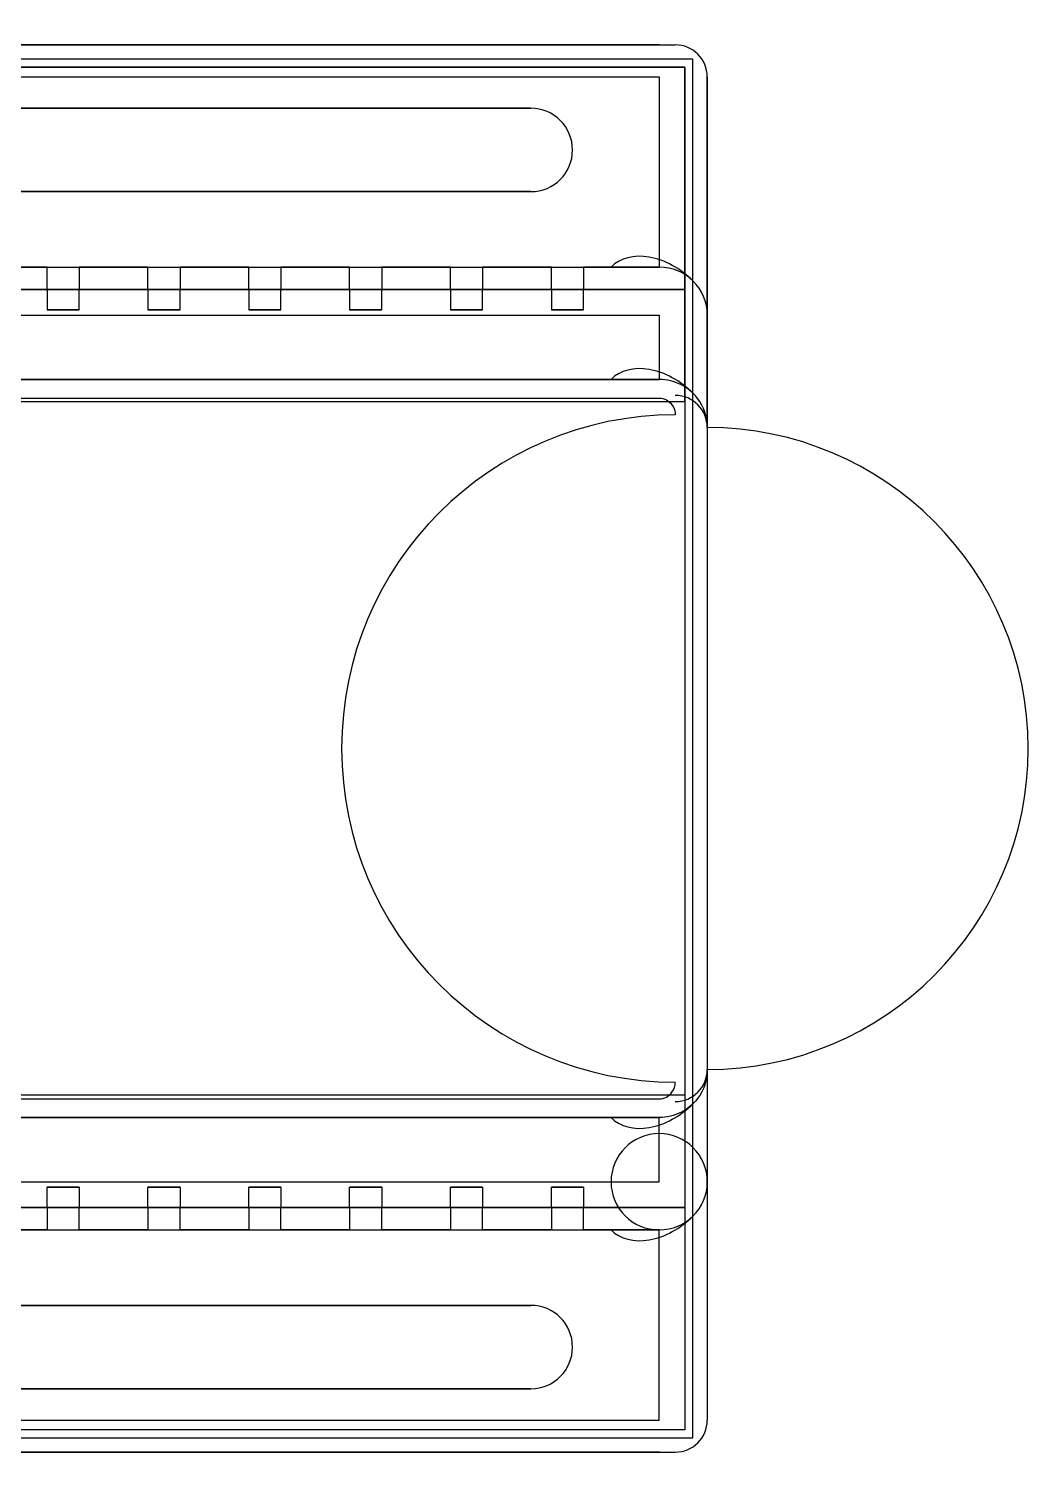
# Model space of a CAD drawing. Header units: millimetres. Extents: x 0 to 127, y -45 to 45.
# Drawn here: x 64.7 to 127, y -44.9 to 44.9 of the extents above; entities that cross this region are included whole.
import ezdxf

# ---------------------------------------------------------------- set-up
doc = ezdxf.new("R2010")
doc.units = ezdxf.units.MM
doc.layers.add('Part__Feature', color=7, linetype='CONTINUOUS')

msp = doc.modelspace()

# ---------------------------------------------------------------- linework, layer by layer
at = {"layer": 'Part__Feature'}
for p, q in [((104, 43.85, 14.54), (2, 43.85, 14.54)), ((104, 43.85, 14.54), (2, 43.85, 14.54)), ((2, 43.85), (105, 43.85)), ((2, 43.85), (105, 43.85)), ((105, 43.85), (105, 43.85, 13.54)), ((105, 43.85), (105, 43.85, 13.54)), ((106.1, 42.95), (0.9, 42.95)), ((106.1, 42.95, 2), (0.9, 42.95, 2)), ((106.1, 42.95, 2), (0.9, 42.95, 2)), ((106.1, 42.95), (0.9, 42.95)), ((1.4, 42.45, 2), (105.6, 42.45, 2)), ((105.6, 42.45, 15.14), (1.4, 42.45, 15.14)), ((1.4, 42.45, 2), (105.6, 42.45, 2)), ((105.6, 42.45, 15.14), (1.4, 42.45, 15.14)), ((105.6, 42.45, 2), (105.6, -42.45, 2)), ((105.6, 42.45, 2), (105.6, -42.45, 2)), ((105.6, 28.6, 15.14), (105.6, 42.45, 15.14)), ((105.6, 42.45, 15.14), (105.6, 42.45, 2)), ((105.6, 28.6, 15.14), (105.6, 42.45, 15.14)), ((105.6, 42.45, 15.14), (105.6, 42.45, 2)), ((106.1, 42.95), (106.1, 42.95, 2)), ((106.1, -42.95), (106.1, 42.95)), ((106.1, -42.95, 2), (106.1, 42.95, 2)), ((106.1, 42.95), (106.1, 42.95, 2)), ((106.1, -42.95, 2), (106.1, 42.95, 2)), ((106.1, -42.95), (106.1, 42.95)), ((2, 41.85, 16.54), (104, 41.85, 16.54)), ((2, 41.85, 16.54), (104, 41.85, 16.54)), ((104, 41.85, 16.54), (104, 30, 16.54)), ((104, 41.85, 16.54), (104, 30, 16.54)), ((107, 27, 13.54), (107, 41.85, 13.54)), ((107, 41.85, 13.54), (107, 41.85)), ((107, 41.85), (107, -41.85)), ((107, 41.85), (107, -41.85)), ((107, 41.85, 13.54), (107, 41.85)), ((107, 27, 13.54), (107, 41.85, 13.54)), ((96, 39.9, 15.14), (11, 39.9, 15.14)), ((11, 39.9, 16.54), (96, 39.9, 16.54)), ((11, 39.9, 16.54), (96, 39.9, 16.54)), ((96, 39.9, 15.14), (11, 39.9, 15.14)), ((96, 39.9, 16.54), (96, 39.9, 15.14)), ((96, 39.9, 16.54), (96, 39.9, 15.14)), ((11, 34.7, 15.14), (96, 34.7, 15.14)), ((96, 34.7, 16.54), (11, 34.7, 16.54)), ((96, 34.7, 16.54), (11, 34.7, 16.54)), ((11, 34.7, 15.14), (96, 34.7, 15.14)), ((96, 34.7, 16.54), (96, 34.7, 15.14)), ((96, 34.7, 16.54), (96, 34.7, 15.14)), ((3, 30, 16.54), (104, 30, 16.54)), ((3, 30, 16.54), (104, 30, 16.54)), ((65.853, 30, 32.54), (61.568, 30, 32.54)), ((65.853, 30, 32.54), (61.568, 30, 32.54)), ((65.853, 30, 20.54), (67.853, 30, 20.54)), ((65.853, 28.6, 20.54), (65.853, 30, 20.54)), ((65.853, 28.6, 20.54), (65.853, 30, 20.54)), ((65.853, 30, 32.54), (65.853, 30, 20.54)), ((65.853, 30, 32.54), (65.853, 30, 20.54)), ((65.853, 30, 20.54), (67.853, 30, 20.54)), ((67.853, 30, 20.54), (67.853, 28.6, 20.54)), ((67.853, 30, 20.54), (67.853, 30, 32.54)), ((67.853, 30, 20.54), (67.853, 28.6, 20.54)), ((72.139, 30, 32.54), (67.853, 30, 32.54)), ((67.853, 30, 20.54), (67.853, 30, 32.54)), ((72.139, 30, 32.54), (67.853, 30, 32.54)), ((72.139, 30, 20.54), (74.139, 30, 20.54)), ((72.139, 28.6, 20.54), (72.139, 30, 20.54)), ((72.139, 28.6, 20.54), (72.139, 30, 20.54)), ((72.139, 30, 32.54), (72.139, 30, 20.54)), ((72.139, 30, 32.54), (72.139, 30, 20.54)), ((72.139, 30, 20.54), (74.139, 30, 20.54)), ((74.139, 30, 20.54), (74.139, 28.6, 20.54)), ((74.139, 30, 20.54), (74.139, 30, 32.54)), ((74.139, 30, 20.54), (74.139, 28.6, 20.54)), ((78.424, 30, 32.54), (74.139, 30, 32.54)), ((74.139, 30, 20.54), (74.139, 30, 32.54)), ((78.424, 30, 32.54), (74.139, 30, 32.54)), ((78.424, 30, 20.54), (80.424, 30, 20.54)), ((78.424, 28.6, 20.54), (78.424, 30, 20.54)), ((78.424, 28.6, 20.54), (78.424, 30, 20.54)), ((78.424, 30, 32.54), (78.424, 30, 20.54)), ((78.424, 30, 32.54), (78.424, 30, 20.54)), ((78.424, 30, 20.54), (80.424, 30, 20.54)), ((80.424, 30, 20.54), (80.424, 28.6, 20.54)), ((80.424, 30, 20.54), (80.424, 30, 32.54)), ((80.424, 30, 20.54), (80.424, 28.6, 20.54)), ((84.709, 30, 32.54), (80.424, 30, 32.54)), ((80.424, 30, 20.54), (80.424, 30, 32.54)), ((84.709, 30, 32.54), (80.424, 30, 32.54)), ((84.709, 30, 20.54), (86.709, 30, 20.54)), ((84.709, 28.6, 20.54), (84.709, 30, 20.54)), ((84.709, 28.6, 20.54), (84.709, 30, 20.54)), ((84.709, 30, 32.54), (84.709, 30, 20.54)), ((84.709, 30, 32.54), (84.709, 30, 20.54)), ((84.709, 30, 20.54), (86.709, 30, 20.54)), ((86.709, 30, 20.54), (86.709, 28.6, 20.54)), ((86.709, 30, 20.54), (86.709, 30, 32.54)), ((86.709, 30, 20.54), (86.709, 28.6, 20.54)), ((90.995, 30, 32.54), (86.709, 30, 32.54)), ((86.709, 30, 20.54), (86.709, 30, 32.54)), ((90.995, 30, 32.54), (86.709, 30, 32.54)), ((90.995, 30, 20.54), (92.995, 30, 20.54)), ((90.995, 28.6, 20.54), (90.995, 30, 20.54)), ((90.995, 28.6, 20.54), (90.995, 30, 20.54)), ((90.995, 30, 32.54), (90.995, 30, 20.54)), ((90.995, 30, 32.54), (90.995, 30, 20.54)), ((90.995, 30, 20.54), (92.995, 30, 20.54)), ((92.995, 30, 20.54), (92.995, 28.6, 20.54)), ((92.995, 30, 20.54), (92.995, 30, 32.54)), ((92.995, 30, 20.54), (92.995, 28.6, 20.54)), ((97.28, 30, 32.54), (92.995, 30, 32.54)), ((92.995, 30, 20.54), (92.995, 30, 32.54)), ((97.28, 30, 32.54), (92.995, 30, 32.54)), ((97.28, 30, 20.54), (99.28, 30, 20.54)), ((97.28, 28.6, 20.54), (97.28, 30, 20.54)), ((97.28, 28.6, 20.54), (97.28, 30, 20.54)), ((97.28, 30, 32.54), (97.28, 30, 20.54)), ((97.28, 30, 32.54), (97.28, 30, 20.54)), ((97.28, 30, 20.54), (99.28, 30, 20.54)), ((99.28, 30, 20.54), (99.28, 28.6, 20.54)), ((99.28, 30, 20.54), (99.28, 30, 32.54)), ((99.28, 30, 20.54), (99.28, 28.6, 20.54)), ((104, 30, 32.54), (99.28, 30, 32.54)), ((99.28, 30, 20.54), (99.28, 30, 32.54)), ((104, 30, 32.54), (99.28, 30, 32.54)), ((104, 30, 16.54), (104, 30, 32.54)), ((104, 30, 16.54), (104, 30, 32.54)), ((1.4, 28.6, 15.14), (105.6, 28.6, 15.14)), ((1.4, 28.6, 15.14), (105.6, 28.6, 15.14)), ((65.853, 28.6, 34.14), (61.568, 28.6, 34.14)), ((65.853, 28.6, 34.14), (61.568, 28.6, 34.14)), ((67.853, 28.6, 20.54), (65.853, 28.6, 20.54)), ((65.853, 28.6, 34.14), (65.853, 27.34, 34.14)), ((65.853, 28.6, 20.54), (65.853, 28.6, 34.14)), ((67.853, 28.6, 20.54), (65.853, 28.6, 20.54)), ((65.853, 28.6, 20.54), (65.853, 28.6, 34.14)), ((65.853, 28.6, 34.14), (65.853, 27.34, 34.14)), ((67.853, 28.6, 34.14), (67.853, 28.6, 20.54)), ((67.853, 27.34, 34.14), (67.853, 28.6, 34.14)), ((72.139, 28.6, 34.14), (67.853, 28.6, 34.14)), ((67.853, 28.6, 34.14), (67.853, 28.6, 20.54)), ((67.853, 27.34, 34.14), (67.853, 28.6, 34.14)), ((72.139, 28.6, 34.14), (67.853, 28.6, 34.14)), ((74.139, 28.6, 20.54), (72.139, 28.6, 20.54)), ((72.139, 28.6, 34.14), (72.139, 27.34, 34.14)), ((72.139, 28.6, 20.54), (72.139, 28.6, 34.14)), ((74.139, 28.6, 20.54), (72.139, 28.6, 20.54)), ((72.139, 28.6, 20.54), (72.139, 28.6, 34.14)), ((72.139, 28.6, 34.14), (72.139, 27.34, 34.14)), ((74.139, 28.6, 34.14), (74.139, 28.6, 20.54)), ((74.139, 27.34, 34.14), (74.139, 28.6, 34.14)), ((78.424, 28.6, 34.14), (74.139, 28.6, 34.14)), ((74.139, 28.6, 34.14), (74.139, 28.6, 20.54)), ((74.139, 27.34, 34.14), (74.139, 28.6, 34.14)), ((78.424, 28.6, 34.14), (74.139, 28.6, 34.14)), ((80.424, 28.6, 20.54), (78.424, 28.6, 20.54)), ((78.424, 28.6, 34.14), (78.424, 27.34, 34.14)), ((78.424, 28.6, 20.54), (78.424, 28.6, 34.14)), ((80.424, 28.6, 20.54), (78.424, 28.6, 20.54)), ((78.424, 28.6, 20.54), (78.424, 28.6, 34.14)), ((78.424, 28.6, 34.14), (78.424, 27.34, 34.14)), ((80.424, 28.6, 34.14), (80.424, 28.6, 20.54)), ((80.424, 27.34, 34.14), (80.424, 28.6, 34.14)), ((84.709, 28.6, 34.14), (80.424, 28.6, 34.14)), ((80.424, 28.6, 34.14), (80.424, 28.6, 20.54)), ((80.424, 27.34, 34.14), (80.424, 28.6, 34.14)), ((84.709, 28.6, 34.14), (80.424, 28.6, 34.14)), ((86.709, 28.6, 20.54), (84.709, 28.6, 20.54)), ((84.709, 28.6, 34.14), (84.709, 27.34, 34.14)), ((84.709, 28.6, 20.54), (84.709, 28.6, 34.14)), ((86.709, 28.6, 20.54), (84.709, 28.6, 20.54)), ((84.709, 28.6, 20.54), (84.709, 28.6, 34.14)), ((84.709, 28.6, 34.14), (84.709, 27.34, 34.14)), ((86.709, 28.6, 34.14), (86.709, 28.6, 20.54)), ((86.709, 27.34, 34.14), (86.709, 28.6, 34.14)), ((86.709, 28.6, 34.14), (86.709, 28.6, 20.54)), ((90.995, 28.6, 34.14), (86.709, 28.6, 34.14)), ((86.709, 27.34, 34.14), (86.709, 28.6, 34.14)), ((90.995, 28.6, 34.14), (86.709, 28.6, 34.14)), ((92.995, 28.6, 20.54), (90.995, 28.6, 20.54)), ((90.995, 28.6, 34.14), (90.995, 27.34, 34.14)), ((90.995, 28.6, 20.54), (90.995, 28.6, 34.14)), ((92.995, 28.6, 20.54), (90.995, 28.6, 20.54)), ((90.995, 28.6, 20.54), (90.995, 28.6, 34.14)), ((90.995, 28.6, 34.14), (90.995, 27.34, 34.14)), ((92.995, 28.6, 34.14), (92.995, 28.6, 20.54)), ((92.995, 27.34, 34.14), (92.995, 28.6, 34.14)), ((97.28, 28.6, 34.14), (92.995, 28.6, 34.14)), ((92.995, 28.6, 34.14), (92.995, 28.6, 20.54)), ((92.995, 27.34, 34.14), (92.995, 28.6, 34.14)), ((97.28, 28.6, 34.14), (92.995, 28.6, 34.14)), ((99.28, 28.6, 20.54), (97.28, 28.6, 20.54)), ((97.28, 28.6, 34.14), (97.28, 27.34, 34.14)), ((97.28, 28.6, 20.54), (97.28, 28.6, 34.14)), ((99.28, 28.6, 20.54), (97.28, 28.6, 20.54)), ((97.28, 28.6, 20.54), (97.28, 28.6, 34.14)), ((97.28, 28.6, 34.14), (97.28, 27.34, 34.14)), ((99.28, 28.6, 34.14), (99.28, 28.6, 20.54)), ((99.28, 27.34, 34.14), (99.28, 28.6, 34.14)), ((105.6, 28.6, 34.14), (99.28, 28.6, 34.14)), ((99.28, 28.6, 34.14), (99.28, 28.6, 20.54)), ((99.28, 27.34, 34.14), (99.28, 28.6, 34.14)), ((105.6, 28.6, 34.14), (99.28, 28.6, 34.14)), ((105.6, 21.6, 34.14), (105.6, 28.6, 34.14)), ((105.6, 28.6, 34.14), (105.6, 28.6, 15.14)), ((105.6, 28.6, 34.14), (105.6, 28.6, 15.14)), ((105.6, 21.6, 34.14), (105.6, 28.6, 34.14)), ((3, 27, 35.54), (104, 27, 35.54)), ((3, 27, 35.54), (104, 27, 35.54)), ((67.853, 27.34, 35.521), (65.853, 27.34, 35.521)), ((65.853, 27.34, 34.14), (67.853, 27.34, 34.14)), ((65.853, 27.34, 35.521), (65.853, 27.34, 34.14)), ((65.853, 27.34, 35.521), (65.853, 27.34, 34.14)), ((67.853, 27.34, 35.521), (65.853, 27.34, 35.521)), ((65.853, 27.34, 34.14), (67.853, 27.34, 34.14)), ((67.853, 27.34, 35.521), (67.853, 27.34, 34.14)), ((67.853, 27.34, 35.521), (67.853, 27.34, 34.14)), ((74.139, 27.34, 35.521), (72.139, 27.34, 35.521)), ((72.139, 27.34, 34.14), (74.139, 27.34, 34.14)), ((72.139, 27.34, 35.521), (72.139, 27.34, 34.14)), ((72.139, 27.34, 35.521), (72.139, 27.34, 34.14)), ((74.139, 27.34, 35.521), (72.139, 27.34, 35.521)), ((72.139, 27.34, 34.14), (74.139, 27.34, 34.14)), ((74.139, 27.34, 35.521), (74.139, 27.34, 34.14)), ((74.139, 27.34, 35.521), (74.139, 27.34, 34.14)), ((80.424, 27.34, 35.521), (78.424, 27.34, 35.521)), ((78.424, 27.34, 34.14), (80.424, 27.34, 34.14)), ((78.424, 27.34, 35.521), (78.424, 27.34, 34.14)), ((78.424, 27.34, 35.521), (78.424, 27.34, 34.14)), ((80.424, 27.34, 35.521), (78.424, 27.34, 35.521)), ((78.424, 27.34, 34.14), (80.424, 27.34, 34.14)), ((80.424, 27.34, 35.521), (80.424, 27.34, 34.14)), ((80.424, 27.34, 35.521), (80.424, 27.34, 34.14)), ((86.709, 27.34, 35.521), (84.709, 27.34, 35.521)), ((84.709, 27.34, 34.14), (86.709, 27.34, 34.14)), ((84.709, 27.34, 35.521), (84.709, 27.34, 34.14)), ((84.709, 27.34, 35.521), (84.709, 27.34, 34.14)), ((86.709, 27.34, 35.521), (84.709, 27.34, 35.521)), ((84.709, 27.34, 34.14), (86.709, 27.34, 34.14)), ((86.709, 27.34, 35.521), (86.709, 27.34, 34.14)), ((86.709, 27.34, 35.521), (86.709, 27.34, 34.14)), ((92.995, 27.34, 35.521), (90.995, 27.34, 35.521)), ((90.995, 27.34, 34.14), (92.995, 27.34, 34.14)), ((90.995, 27.34, 35.521), (90.995, 27.34, 34.14)), ((90.995, 27.34, 35.521), (90.995, 27.34, 34.14)), ((92.995, 27.34, 35.521), (90.995, 27.34, 35.521)), ((90.995, 27.34, 34.14), (92.995, 27.34, 34.14)), ((92.995, 27.34, 35.521), (92.995, 27.34, 34.14)), ((92.995, 27.34, 35.521), (92.995, 27.34, 34.14)), ((99.28, 27.34, 35.521), (97.28, 27.34, 35.521)), ((97.28, 27.34, 34.14), (99.28, 27.34, 34.14)), ((97.28, 27.34, 35.521), (97.28, 27.34, 34.14)), ((97.28, 27.34, 35.521), (97.28, 27.34, 34.14)), ((99.28, 27.34, 35.521), (97.28, 27.34, 35.521)), ((97.28, 27.34, 34.14), (99.28, 27.34, 34.14)), ((99.28, 27.34, 35.521), (99.28, 27.34, 34.14)), ((99.28, 27.34, 35.521), (99.28, 27.34, 34.14)), ((104, 27, 35.54), (104, 23, 35.54)), ((104, 27, 35.54), (104, 23, 35.54)), ((107, 20, 32.54), (107, 27, 32.54)), ((107, 27, 32.54), (107, 27, 13.54)), ((107, 27, 32.54), (107, 27, 13.54)), ((107, 20, 32.54), (107, 27, 32.54)), ((104, 23, 48.572), (3, 23, 48.572)), ((3, 23, 35.54), (104, 23, 35.54)), ((3, 23, 35.54), (104, 23, 35.54)), ((104, 23, 48.572), (3, 23, 48.572)), ((104, 23, 35.54), (104, 23, 48.572)), ((104, 23, 35.54), (104, 23, 48.572)), ((105.6, 21.6, 34.14), (1.4, 21.6, 34.14)), ((105.6, 21.6, 48.44), (1.4, 21.6, 48.44)), ((105.6, 21.6, 34.14), (1.4, 21.6, 34.14)), ((105.6, 21.6, 48.44), (1.4, 21.6, 48.44)), ((3, 21.831, 50.391), (104, 21.831, 50.391)), ((3, 21.831, 50.391), (104, 21.831, 50.391)), ((105.6, 21.6, 48.44), (105.6, -21.6, 48.44)), ((105.6, 21.6, 48.44), (105.6, 21.6, 34.14)), ((105.6, 21.6, 48.44), (105.6, -21.6, 48.44)), ((105.6, 21.6, 48.44), (105.6, 21.6, 34.14)), ((107, 20, 49.016), (107, 20, 32.54)), ((107, 20, 49.016), (107, 20, 32.54)), ((107, -20, 49.016), (107, -20, 32.54)), ((107, -20, 32.54), (107, -27, 32.54)), ((107, -20, 49.016), (107, -20, 32.54)), ((107, -20, 32.54), (107, -27, 32.54)), ((105.6, -21.6, 34.14), (1.4, -21.6, 34.14)), ((105.6, -21.6, 48.44), (1.4, -21.6, 48.44)), ((105.6, -21.6, 34.14), (1.4, -21.6, 34.14)), ((105.6, -21.6, 48.44), (1.4, -21.6, 48.44)), ((3, -21.831, 50.391), (104, -21.831, 50.391)), ((3, -21.831, 50.391), (104, -21.831, 50.391)), ((105.6, -21.6, 34.14), (105.6, -28.6, 34.14)), ((105.6, -21.6, 48.44), (105.6, -21.6, 34.14)), ((105.6, -21.6, 34.14), (105.6, -28.6, 34.14)), ((105.6, -21.6, 48.44), (105.6, -21.6, 34.14)), ((104, -23, 48.572), (3, -23, 48.572)), ((3, -23, 35.54), (104, -23, 35.54)), ((104, -23, 48.572), (3, -23, 48.572)), ((3, -23, 35.54), (104, -23, 35.54)), ((104, -23, 35.54), (104, -23, 48.572)), ((104, -27, 35.54), (104, -23, 35.54)), ((104, -27, 35.54), (104, -23, 35.54)), ((104, -23, 35.54), (104, -23, 48.572)), ((3, -27, 35.54), (104, -27, 35.54)), ((3, -27, 35.54), (104, -27, 35.54)), ((67.853, -27.34, 35.521), (65.853, -27.34, 35.521)), ((65.853, -27.34, 35.521), (65.853, -27.34, 34.14)), ((65.853, -27.34, 34.14), (67.853, -27.34, 34.14)), ((65.853, -28.6, 34.14), (65.853, -27.34, 34.14)), ((65.853, -27.34, 35.521), (65.853, -27.34, 34.14)), ((67.853, -27.34, 35.521), (65.853, -27.34, 35.521)), ((65.853, -27.34, 34.14), (67.853, -27.34, 34.14)), ((65.853, -28.6, 34.14), (65.853, -27.34, 34.14)), ((67.853, -27.34, 35.521), (67.853, -27.34, 34.14)), ((67.853, -27.34, 35.521), (67.853, -27.34, 34.14)), ((67.853, -27.34, 34.14), (67.853, -28.6, 34.14)), ((67.853, -27.34, 34.14), (67.853, -28.6, 34.14)), ((74.139, -27.34, 35.521), (72.139, -27.34, 35.521)), ((72.139, -27.34, 35.521), (72.139, -27.34, 34.14)), ((72.139, -27.34, 34.14), (74.139, -27.34, 34.14)), ((72.139, -28.6, 34.14), (72.139, -27.34, 34.14)), ((72.139, -27.34, 35.521), (72.139, -27.34, 34.14)), ((74.139, -27.34, 35.521), (72.139, -27.34, 35.521)), ((72.139, -27.34, 34.14), (74.139, -27.34, 34.14)), ((72.139, -28.6, 34.14), (72.139, -27.34, 34.14)), ((74.139, -27.34, 35.521), (74.139, -27.34, 34.14)), ((74.139, -27.34, 35.521), (74.139, -27.34, 34.14)), ((74.139, -27.34, 34.14), (74.139, -28.6, 34.14)), ((74.139, -27.34, 34.14), (74.139, -28.6, 34.14)), ((80.424, -27.34, 35.521), (78.424, -27.34, 35.521)), ((78.424, -27.34, 35.521), (78.424, -27.34, 34.14)), ((78.424, -27.34, 34.14), (80.424, -27.34, 34.14)), ((78.424, -28.6, 34.14), (78.424, -27.34, 34.14)), ((78.424, -27.34, 35.521), (78.424, -27.34, 34.14)), ((80.424, -27.34, 35.521), (78.424, -27.34, 35.521)), ((78.424, -27.34, 34.14), (80.424, -27.34, 34.14)), ((78.424, -28.6, 34.14), (78.424, -27.34, 34.14)), ((80.424, -27.34, 35.521), (80.424, -27.34, 34.14)), ((80.424, -27.34, 35.521), (80.424, -27.34, 34.14)), ((80.424, -27.34, 34.14), (80.424, -28.6, 34.14)), ((80.424, -27.34, 34.14), (80.424, -28.6, 34.14)), ((86.709, -27.34, 35.521), (84.709, -27.34, 35.521)), ((84.709, -27.34, 35.521), (84.709, -27.34, 34.14)), ((84.709, -27.34, 34.14), (86.709, -27.34, 34.14)), ((84.709, -28.6, 34.14), (84.709, -27.34, 34.14)), ((84.709, -27.34, 35.521), (84.709, -27.34, 34.14)), ((86.709, -27.34, 35.521), (84.709, -27.34, 35.521)), ((84.709, -27.34, 34.14), (86.709, -27.34, 34.14)), ((84.709, -28.6, 34.14), (84.709, -27.34, 34.14)), ((86.709, -27.34, 35.521), (86.709, -27.34, 34.14)), ((86.709, -27.34, 35.521), (86.709, -27.34, 34.14)), ((86.709, -27.34, 34.14), (86.709, -28.6, 34.14)), ((86.709, -27.34, 34.14), (86.709, -28.6, 34.14)), ((92.995, -27.34, 35.521), (90.995, -27.34, 35.521)), ((90.995, -27.34, 35.521), (90.995, -27.34, 34.14)), ((90.995, -27.34, 34.14), (92.995, -27.34, 34.14)), ((90.995, -28.6, 34.14), (90.995, -27.34, 34.14)), ((90.995, -27.34, 35.521), (90.995, -27.34, 34.14)), ((92.995, -27.34, 35.521), (90.995, -27.34, 35.521)), ((90.995, -27.34, 34.14), (92.995, -27.34, 34.14)), ((90.995, -28.6, 34.14), (90.995, -27.34, 34.14)), ((92.995, -27.34, 35.521), (92.995, -27.34, 34.14)), ((92.995, -27.34, 35.521), (92.995, -27.34, 34.14)), ((92.995, -27.34, 34.14), (92.995, -28.6, 34.14)), ((92.995, -27.34, 34.14), (92.995, -28.6, 34.14)), ((99.28, -27.34, 35.521), (97.28, -27.34, 35.521)), ((97.28, -27.34, 35.521), (97.28, -27.34, 34.14)), ((97.28, -27.34, 34.14), (99.28, -27.34, 34.14)), ((97.28, -28.6, 34.14), (97.28, -27.34, 34.14)), ((97.28, -27.34, 35.521), (97.28, -27.34, 34.14)), ((99.28, -27.34, 35.521), (97.28, -27.34, 35.521)), ((97.28, -27.34, 34.14), (99.28, -27.34, 34.14)), ((97.28, -28.6, 34.14), (97.28, -27.34, 34.14)), ((99.28, -27.34, 35.521), (99.28, -27.34, 34.14)), ((99.28, -27.34, 35.521), (99.28, -27.34, 34.14)), ((99.28, -27.34, 34.14), (99.28, -28.6, 34.14)), ((99.28, -27.34, 34.14), (99.28, -28.6, 34.14)), ((107, -27, 32.54), (107, -27, 13.54)), ((107, -27, 13.54), (107, -41.85, 13.54)), ((107, -27, 32.54), (107, -27, 13.54)), ((107, -27, 13.54), (107, -41.85, 13.54)), ((1.4, -28.6, 15.14), (105.6, -28.6, 15.14)), ((1.4, -28.6, 15.14), (105.6, -28.6, 15.14)), ((65.853, -28.6, 34.14), (61.568, -28.6, 34.14)), ((65.853, -28.6, 34.14), (61.568, -28.6, 34.14)), ((67.853, -28.6, 20.54), (65.853, -28.6, 20.54)), ((65.853, -28.6, 20.54), (65.853, -30, 20.54)), ((65.853, -28.6, 20.54), (65.853, -30, 20.54)), ((65.853, -28.6, 20.54), (65.853, -28.6, 34.14)), ((65.853, -28.6, 20.54), (65.853, -28.6, 34.14)), ((67.853, -28.6, 20.54), (65.853, -28.6, 20.54)), ((67.853, -30, 20.54), (67.853, -28.6, 20.54)), ((67.853, -28.6, 34.14), (67.853, -28.6, 20.54)), ((67.853, -30, 20.54), (67.853, -28.6, 20.54)), ((67.853, -28.6, 34.14), (67.853, -28.6, 20.54)), ((72.139, -28.6, 34.14), (67.853, -28.6, 34.14)), ((72.139, -28.6, 34.14), (67.853, -28.6, 34.14)), ((74.139, -28.6, 20.54), (72.139, -28.6, 20.54)), ((72.139, -28.6, 20.54), (72.139, -30, 20.54)), ((72.139, -28.6, 20.54), (72.139, -30, 20.54)), ((72.139, -28.6, 20.54), (72.139, -28.6, 34.14)), ((72.139, -28.6, 20.54), (72.139, -28.6, 34.14)), ((74.139, -28.6, 20.54), (72.139, -28.6, 20.54)), ((74.139, -30, 20.54), (74.139, -28.6, 20.54)), ((74.139, -28.6, 34.14), (74.139, -28.6, 20.54)), ((74.139, -30, 20.54), (74.139, -28.6, 20.54)), ((74.139, -28.6, 34.14), (74.139, -28.6, 20.54)), ((78.424, -28.6, 34.14), (74.139, -28.6, 34.14)), ((78.424, -28.6, 34.14), (74.139, -28.6, 34.14)), ((80.424, -28.6, 20.54), (78.424, -28.6, 20.54)), ((78.424, -28.6, 20.54), (78.424, -30, 20.54)), ((78.424, -28.6, 20.54), (78.424, -30, 20.54)), ((78.424, -28.6, 20.54), (78.424, -28.6, 34.14)), ((78.424, -28.6, 20.54), (78.424, -28.6, 34.14)), ((80.424, -28.6, 20.54), (78.424, -28.6, 20.54)), ((80.424, -30, 20.54), (80.424, -28.6, 20.54)), ((80.424, -28.6, 34.14), (80.424, -28.6, 20.54)), ((80.424, -30, 20.54), (80.424, -28.6, 20.54)), ((80.424, -28.6, 34.14), (80.424, -28.6, 20.54)), ((84.709, -28.6, 34.14), (80.424, -28.6, 34.14)), ((84.709, -28.6, 34.14), (80.424, -28.6, 34.14)), ((86.709, -28.6, 20.54), (84.709, -28.6, 20.54)), ((84.709, -28.6, 20.54), (84.709, -30, 20.54)), ((84.709, -28.6, 20.54), (84.709, -30, 20.54)), ((84.709, -28.6, 20.54), (84.709, -28.6, 34.14)), ((84.709, -28.6, 20.54), (84.709, -28.6, 34.14)), ((86.709, -28.6, 20.54), (84.709, -28.6, 20.54)), ((86.709, -30, 20.54), (86.709, -28.6, 20.54)), ((86.709, -28.6, 34.14), (86.709, -28.6, 20.54)), ((86.709, -30, 20.54), (86.709, -28.6, 20.54)), ((86.709, -28.6, 34.14), (86.709, -28.6, 20.54)), ((90.995, -28.6, 34.14), (86.709, -28.6, 34.14)), ((90.995, -28.6, 34.14), (86.709, -28.6, 34.14)), ((92.995, -28.6, 20.54), (90.995, -28.6, 20.54)), ((90.995, -28.6, 20.54), (90.995, -30, 20.54)), ((90.995, -28.6, 20.54), (90.995, -30, 20.54)), ((90.995, -28.6, 20.54), (90.995, -28.6, 34.14)), ((90.995, -28.6, 20.54), (90.995, -28.6, 34.14)), ((92.995, -28.6, 20.54), (90.995, -28.6, 20.54)), ((92.995, -30, 20.54), (92.995, -28.6, 20.54)), ((92.995, -28.6, 34.14), (92.995, -28.6, 20.54)), ((92.995, -30, 20.54), (92.995, -28.6, 20.54)), ((92.995, -28.6, 34.14), (92.995, -28.6, 20.54)), ((97.28, -28.6, 34.14), (92.995, -28.6, 34.14)), ((97.28, -28.6, 34.14), (92.995, -28.6, 34.14)), ((99.28, -28.6, 20.54), (97.28, -28.6, 20.54)), ((97.28, -28.6, 20.54), (97.28, -30, 20.54)), ((97.28, -28.6, 20.54), (97.28, -30, 20.54)), ((97.28, -28.6, 20.54), (97.28, -28.6, 34.14)), ((97.28, -28.6, 20.54), (97.28, -28.6, 34.14)), ((99.28, -28.6, 20.54), (97.28, -28.6, 20.54)), ((99.28, -30, 20.54), (99.28, -28.6, 20.54)), ((99.28, -28.6, 34.14), (99.28, -28.6, 20.54)), ((99.28, -30, 20.54), (99.28, -28.6, 20.54)), ((99.28, -28.6, 34.14), (99.28, -28.6, 20.54)), ((105.6, -28.6, 34.14), (99.28, -28.6, 34.14)), ((105.6, -28.6, 34.14), (99.28, -28.6, 34.14)), ((105.6, -28.6, 15.14), (105.6, -42.45, 15.14)), ((105.6, -28.6, 34.14), (105.6, -28.6, 15.14)), ((105.6, -28.6, 34.14), (105.6, -28.6, 15.14)), ((105.6, -28.6, 15.14), (105.6, -42.45, 15.14)), ((3, -30, 16.54), (104, -30, 16.54)), ((3, -30, 16.54), (104, -30, 16.54)), ((65.853, -30, 32.54), (61.568, -30, 32.54)), ((65.853, -30, 32.54), (61.568, -30, 32.54)), ((65.853, -30, 20.54), (67.853, -30, 20.54)), ((65.853, -30, 32.54), (65.853, -30, 20.54)), ((65.853, -30, 20.54), (67.853, -30, 20.54)), ((65.853, -30, 32.54), (65.853, -30, 20.54)), ((67.853, -30, 20.54), (67.853, -30, 32.54)), ((72.139, -30, 32.54), (67.853, -30, 32.54)), ((72.139, -30, 32.54), (67.853, -30, 32.54)), ((67.853, -30, 20.54), (67.853, -30, 32.54)), ((72.139, -30, 20.54), (74.139, -30, 20.54)), ((72.139, -30, 32.54), (72.139, -30, 20.54)), ((72.139, -30, 20.54), (74.139, -30, 20.54)), ((72.139, -30, 32.54), (72.139, -30, 20.54)), ((74.139, -30, 20.54), (74.139, -30, 32.54)), ((78.424, -30, 32.54), (74.139, -30, 32.54)), ((78.424, -30, 32.54), (74.139, -30, 32.54)), ((74.139, -30, 20.54), (74.139, -30, 32.54)), ((78.424, -30, 20.54), (80.424, -30, 20.54)), ((78.424, -30, 32.54), (78.424, -30, 20.54)), ((78.424, -30, 20.54), (80.424, -30, 20.54)), ((78.424, -30, 32.54), (78.424, -30, 20.54)), ((80.424, -30, 20.54), (80.424, -30, 32.54)), ((84.709, -30, 32.54), (80.424, -30, 32.54)), ((84.709, -30, 32.54), (80.424, -30, 32.54)), ((80.424, -30, 20.54), (80.424, -30, 32.54)), ((84.709, -30, 20.54), (86.709, -30, 20.54)), ((84.709, -30, 32.54), (84.709, -30, 20.54)), ((84.709, -30, 20.54), (86.709, -30, 20.54)), ((84.709, -30, 32.54), (84.709, -30, 20.54)), ((86.709, -30, 20.54), (86.709, -30, 32.54)), ((90.995, -30, 32.54), (86.709, -30, 32.54)), ((86.709, -30, 20.54), (86.709, -30, 32.54)), ((90.995, -30, 32.54), (86.709, -30, 32.54)), ((90.995, -30, 20.54), (92.995, -30, 20.54)), ((90.995, -30, 32.54), (90.995, -30, 20.54)), ((90.995, -30, 20.54), (92.995, -30, 20.54)), ((90.995, -30, 32.54), (90.995, -30, 20.54)), ((92.995, -30, 20.54), (92.995, -30, 32.54)), ((97.28, -30, 32.54), (92.995, -30, 32.54)), ((97.28, -30, 32.54), (92.995, -30, 32.54)), ((92.995, -30, 20.54), (92.995, -30, 32.54)), ((97.28, -30, 20.54), (99.28, -30, 20.54)), ((97.28, -30, 32.54), (97.28, -30, 20.54)), ((97.28, -30, 20.54), (99.28, -30, 20.54)), ((97.28, -30, 32.54), (97.28, -30, 20.54)), ((99.28, -30, 20.54), (99.28, -30, 32.54)), ((104, -30, 32.54), (99.28, -30, 32.54)), ((104, -30, 32.54), (99.28, -30, 32.54)), ((99.28, -30, 20.54), (99.28, -30, 32.54)), ((104, -30, 16.54), (104, -30, 32.54)), ((104, -41.85, 16.54), (104, -30, 16.54)), ((104, -41.85, 16.54), (104, -30, 16.54)), ((104, -30, 16.54), (104, -30, 32.54)), ((11, -34.7, 15.14), (96, -34.7, 15.14)), ((96, -34.7, 16.54), (11, -34.7, 16.54)), ((96, -34.7, 16.54), (11, -34.7, 16.54)), ((11, -34.7, 15.14), (96, -34.7, 15.14)), ((96, -34.7, 16.54), (96, -34.7, 15.14)), ((96, -34.7, 16.54), (96, -34.7, 15.14)), ((96, -39.9, 15.14), (11, -39.9, 15.14)), ((11, -39.9, 16.54), (96, -39.9, 16.54)), ((11, -39.9, 16.54), (96, -39.9, 16.54)), ((96, -39.9, 15.14), (11, -39.9, 15.14)), ((96, -39.9, 16.54), (96, -39.9, 15.14)), ((96, -39.9, 16.54), (96, -39.9, 15.14)), ((2, -41.85, 16.54), (104, -41.85, 16.54)), ((2, -41.85, 16.54), (104, -41.85, 16.54)), ((107, -41.85, 13.54), (107, -41.85)), ((107, -41.85, 13.54), (107, -41.85)), ((0.9, -42.95), (106.1, -42.95)), ((0.9, -42.95, 2), (106.1, -42.95, 2)), ((0.9, -42.95, 2), (106.1, -42.95, 2)), ((0.9, -42.95), (106.1, -42.95)), ((105.6, -42.45, 2), (1.4, -42.45, 2)), ((105.6, -42.45, 2), (1.4, -42.45, 2)), ((105.6, -42.45, 15.14), (1.4, -42.45, 15.14)), ((105.6, -42.45, 15.14), (1.4, -42.45, 15.14)), ((105.6, -42.45, 15.14), (105.6, -42.45, 2)), ((105.6, -42.45, 15.14), (105.6, -42.45, 2)), ((106.1, -42.95), (106.1, -42.95, 2)), ((106.1, -42.95), (106.1, -42.95, 2)), ((104, -43.85, 14.54), (2, -43.85, 14.54)), ((2, -43.85), (105, -43.85)), ((104, -43.85, 14.54), (2, -43.85, 14.54)), ((2, -43.85), (105, -43.85)), ((105, -43.85), (105, -43.85, 13.54)), ((105, -43.85), (105, -43.85, 13.54))]:
    msp.add_line(p, q, dxfattribs=at)
for centre, radius, start, end in [((104, 43.85, 13.54), 1, 0, 0), ((104, 43.85, 13.54), 1, 0, 0), ((105, 41.85, 13.54), 2, 0, 90), ((105, 41.85), 2, 0, 90), ((105, 41.85, 13.54), 2, 0, 90), ((105, 41.85), 2, 0, 90), ((104, 41.85, 13.54), 0, 0, 0), ((104, 41.85, 14.54), 0, 90, 0), ((104, 41.85, 13.54), 0, 0, 0), ((104, 41.85, 14.54), 0, 90, 0), ((96, 37.3, 16.54), 2.6, -90, 90), ((96, 37.3, 15.14), 2.6, -90, 90), ((96, 37.3, 16.54), 2.6, -90, 90), ((96, 37.3, 15.14), 2.6, -90, 90), ((67.853, 27, 32.54), 3, 90, 90), ((67.853, 27, 32.54), 3, 90, 90), ((74.139, 27, 32.54), 3, 90, 90), ((74.139, 27, 32.54), 3, 90, 90), ((80.424, 27, 32.54), 3, 90, 90), ((80.424, 27, 32.54), 3, 90, 90), ((86.709, 27, 32.54), 3, 90, 90), ((86.709, 27, 32.54), 3, 90, 90), ((92.995, 27, 32.54), 3, 90, 90), ((92.995, 27, 32.54), 3, 90, 90), ((99.28, 27, 32.54), 3, 90, 90), ((99.28, 27, 32.54), 3, 90, 90), ((104, 27, 32.54), 3, 0, 90), ((104, 27, 32.54), 3, 0, 90), ((104, 27, 32.54), 3, 0, 90), ((104, 27, 32.54), 3, 0, 90), ((65.853, 27, 32.54), 0.34, 90, 90), ((65.853, 27, 32.54), 0.34, 90, 90), ((72.139, 27, 32.54), 0.34, 90, 90), ((72.139, 27, 32.54), 0.34, 90, 90), ((78.424, 27, 32.54), 0.34, 90, 90), ((78.424, 27, 32.54), 0.34, 90, 90), ((84.709, 27, 32.54), 0.34, 90, 90), ((84.709, 27, 32.54), 0.34, 90, 90), ((90.995, 27, 32.54), 0.34, 90, 90), ((90.995, 27, 32.54), 0.34, 90, 90), ((97.28, 27, 32.54), 0.34, 90, 90), ((97.28, 27, 32.54), 0.34, 90, 90), ((104, 27, 32.54), 0, 0, 0), ((104, 27, 32.54), 0, 0, 0), ((104, 21, 48.572), 0.831, 90, 90), ((104, 21, 48.572), 0.831, 90, 90), ((105, 20, 49.016), 2, 0, 90), ((105, 20, 49.016), 2, 0, 90), ((105, 0, 2.584), 20.791, 90, -90), ((105, 0, 2.584), 20.791, 90, -90), ((107, 0, 2.584), 20, -90, 90), ((107, 0, 2.584), 20, -90, 90), ((104, -21, 48.572), 0.831, -90, -90), ((104, -21, 48.572), 0.831, -90, -90), ((105, -20, 49.016), 2, -90, 0), ((105, -20, 49.016), 2, -90, 0), ((67.853, -27, 32.54), 3, -90, -90), ((67.853, -27, 32.54), 3, -90, -90), ((74.139, -27, 32.54), 3, -90, -90), ((74.139, -27, 32.54), 3, -90, -90), ((80.424, -27, 32.54), 3, -90, -90), ((80.424, -27, 32.54), 3, -90, -90), ((86.709, -27, 32.54), 3, -90, -90), ((86.709, -27, 32.54), 3, -90, -90), ((92.995, -27, 32.54), 3, -90, -90), ((92.995, -27, 32.54), 3, -90, -90), ((99.28, -27, 32.54), 3, -90, -90), ((99.28, -27, 32.54), 3, -90, -90), ((104, -27, 32.54), 3, 0, -90), ((104, -27, 32.54), 3, 0, -90), ((65.853, -27, 32.54), 0.34, -90, -90), ((65.853, -27, 32.54), 0.34, -90, -90), ((72.139, -27, 32.54), 0.34, -90, -90), ((72.139, -27, 32.54), 0.34, -90, -90), ((78.424, -27, 32.54), 0.34, -90, -90), ((78.424, -27, 32.54), 0.34, -90, -90), ((84.709, -27, 32.54), 0.34, -90, -90), ((84.709, -27, 32.54), 0.34, -90, -90), ((90.995, -27, 32.54), 0.34, -90, -90), ((90.995, -27, 32.54), 0.34, -90, -90), ((97.28, -27, 32.54), 0.34, -90, -90), ((97.28, -27, 32.54), 0.34, -90, -90), ((104, -27, 32.54), 3, -90, 0), ((104, -27, 32.54), 0, 0, 0), ((104, -27, 32.54), 0, 0, 0), ((104, -27, 32.54), 3, -90, 0), ((96, -37.3, 16.54), 2.6, -90, 90), ((96, -37.3, 15.14), 2.6, -90, 90), ((96, -37.3, 16.54), 2.6, -90, 90), ((96, -37.3, 15.14), 2.6, -90, 90), ((104, -41.85, 13.54), 0, 0, 0), ((104, -41.85, 14.54), 0, -90, 0), ((104, -41.85, 13.54), 0, 0, 0), ((104, -41.85, 14.54), 0, -90, 0), ((105, -41.85, 13.54), 2, -90, 0), ((105, -41.85), 2, -90, 0), ((105, -41.85, 13.54), 2, -90, 0), ((105, -41.85), 2, -90, 0), ((104, -43.85, 13.54), 1, 0, 0), ((104, -43.85, 13.54), 1, 0, 0)]:
    msp.add_arc(centre, radius, start, end, dxfattribs=at)
for centre, major_axis, start_param, end_param in [((104, 27, 13.54), (3, -3), 1.570796, 3.141593), ((104, 27, 13.54), (3, -3), 1.570796, 3.141593), ((104, 20, 32.54), (3, -3), 1.570796, 3.141593), ((104, 20, 32.54), (3, -3), 1.570796, 3.141593), ((104, -20, 32.54), (3, 3), -3.141593, -1.570796), ((104, -20, 32.54), (3, 3), -3.141593, -1.570796), ((104, -27, 13.54), (3, 3), -3.141593, -1.570796), ((104, -27, 13.54), (3, 3), -3.141593, -1.570796)]:
    msp.add_ellipse(centre, major_axis=major_axis, ratio=0.707107, start_param=start_param, end_param=end_param, dxfattribs=at)
for points, knots in [([(107, 20, 49.016), (107, 20.647, 48.923), (106.787, 21.294, 48.828), (106.383, 21.821, 48.75), (106.114, 22.173, 48.697), (105.761, 22.472, 48.652), (105.349, 22.679, 48.621), (104.938, 22.886, 48.59), (104.47, 23, 48.572), (104, 23, 48.572)], [0, 0, 0, 0, 0.0704926, 0.0704926, 0.0704926, 0.1174876, 0.1174876, 0.1174876, 0.1644827, 0.1644827, 0.1644827, 0.1644827]), ([(107, 20, 49.016), (107, 20.647, 48.923), (106.787, 21.294, 48.828), (106.383, 21.821, 48.75), (106.114, 22.173, 48.697), (105.761, 22.472, 48.652), (105.349, 22.679, 48.621), (104.938, 22.886, 48.59), (104.47, 23, 48.572), (104, 23, 48.572)], [0, 0, 0, 0, 0.0704926, 0.0704926, 0.0704926, 0.1174876, 0.1174876, 0.1174876, 0.1644827, 0.1644827, 0.1644827, 0.1644827]), ([(104, 21.831, 50.391), (104.316, 21.832, 50.391), (104.618, 21.668, 50.466), (104.794, 21.422, 50.576), (104.929, 21.239, 50.657), (105, 21.016, 50.756), (105, 20.791, 50.853)], [-0.1644827, -0.1644827, -0.1644827, -0.1644827, -0.0704926, -0.0704926, -0.0704926, 0, 0, 0, 0]), ([(104, 21.831, 50.391), (104.316, 21.832, 50.391), (104.618, 21.668, 50.466), (104.794, 21.422, 50.576), (104.929, 21.239, 50.657), (105, 21.016, 50.756), (105, 20.791, 50.853)], [-0.1644827, -0.1644827, -0.1644827, -0.1644827, -0.0704926, -0.0704926, -0.0704926, 0, 0, 0, 0]), ([(107, -20, 49.016), (107, -20.647, 48.923), (106.787, -21.294, 48.828), (106.383, -21.821, 48.75), (106.114, -22.173, 48.697), (105.761, -22.472, 48.652), (105.349, -22.679, 48.621), (104.938, -22.886, 48.59), (104.47, -23, 48.572), (104, -23, 48.572)], [0, 0, 0, 0, 0.0704926, 0.0704926, 0.0704926, 0.1174876, 0.1174876, 0.1174876, 0.1644827, 0.1644827, 0.1644827, 0.1644827]), ([(107, -20, 49.016), (107, -20.647, 48.923), (106.787, -21.294, 48.828), (106.383, -21.821, 48.75), (106.114, -22.173, 48.697), (105.761, -22.472, 48.652), (105.349, -22.679, 48.621), (104.938, -22.886, 48.59), (104.47, -23, 48.572), (104, -23, 48.572)], [0, 0, 0, 0, 0.0704926, 0.0704926, 0.0704926, 0.1174876, 0.1174876, 0.1174876, 0.1644827, 0.1644827, 0.1644827, 0.1644827]), ([(104, -21.831, 50.391), (104.316, -21.832, 50.391), (104.618, -21.668, 50.466), (104.794, -21.422, 50.576), (104.929, -21.239, 50.657), (105, -21.016, 50.756), (105, -20.791, 50.853)], [-0.1644827, -0.1644827, -0.1644827, -0.1644827, -0.0704926, -0.0704926, -0.0704926, 0, 0, 0, 0]), ([(104, -21.831, 50.391), (104.316, -21.832, 50.391), (104.618, -21.668, 50.466), (104.794, -21.422, 50.576), (104.929, -21.239, 50.657), (105, -21.016, 50.756), (105, -20.791, 50.853)], [-0.1644827, -0.1644827, -0.1644827, -0.1644827, -0.0704926, -0.0704926, -0.0704926, 0, 0, 0, 0])]:
    msp.add_open_spline(points, degree=3, knots=knots, dxfattribs=at)

doc.saveas('drawing.dxf')
